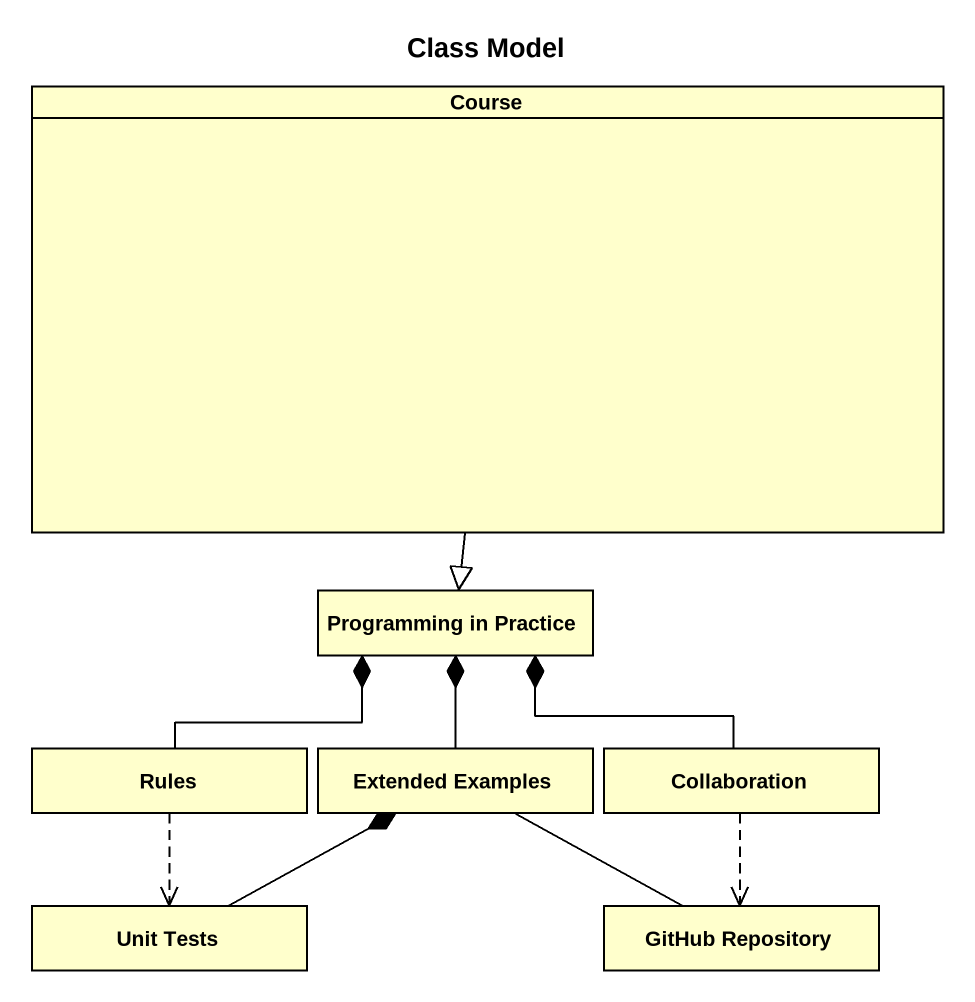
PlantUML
@startuml
title Class Model
hide circle
hide empty members
class Course
class "Programming in Practice" as Programming_in_Practice
class Rules
class "Extended Examples" as Extended_Examples
class Collaboration
class "Unit Tests" as Unit_Tests
class "GitHub Repository" as GitHub_Repository
Course --|> Programming_in_Practice
Rules -right-* Programming_in_Practice
Rules ..> Unit_Tests
Extended_Examples -up-* Programming_in_Practice
Extended_Examples -right- GitHub_Repository
Collaboration -left-* Programming_in_Practice
Collaboration ..> GitHub_Repository
Unit_Tests -right-* Extended_Examples
@enduml
